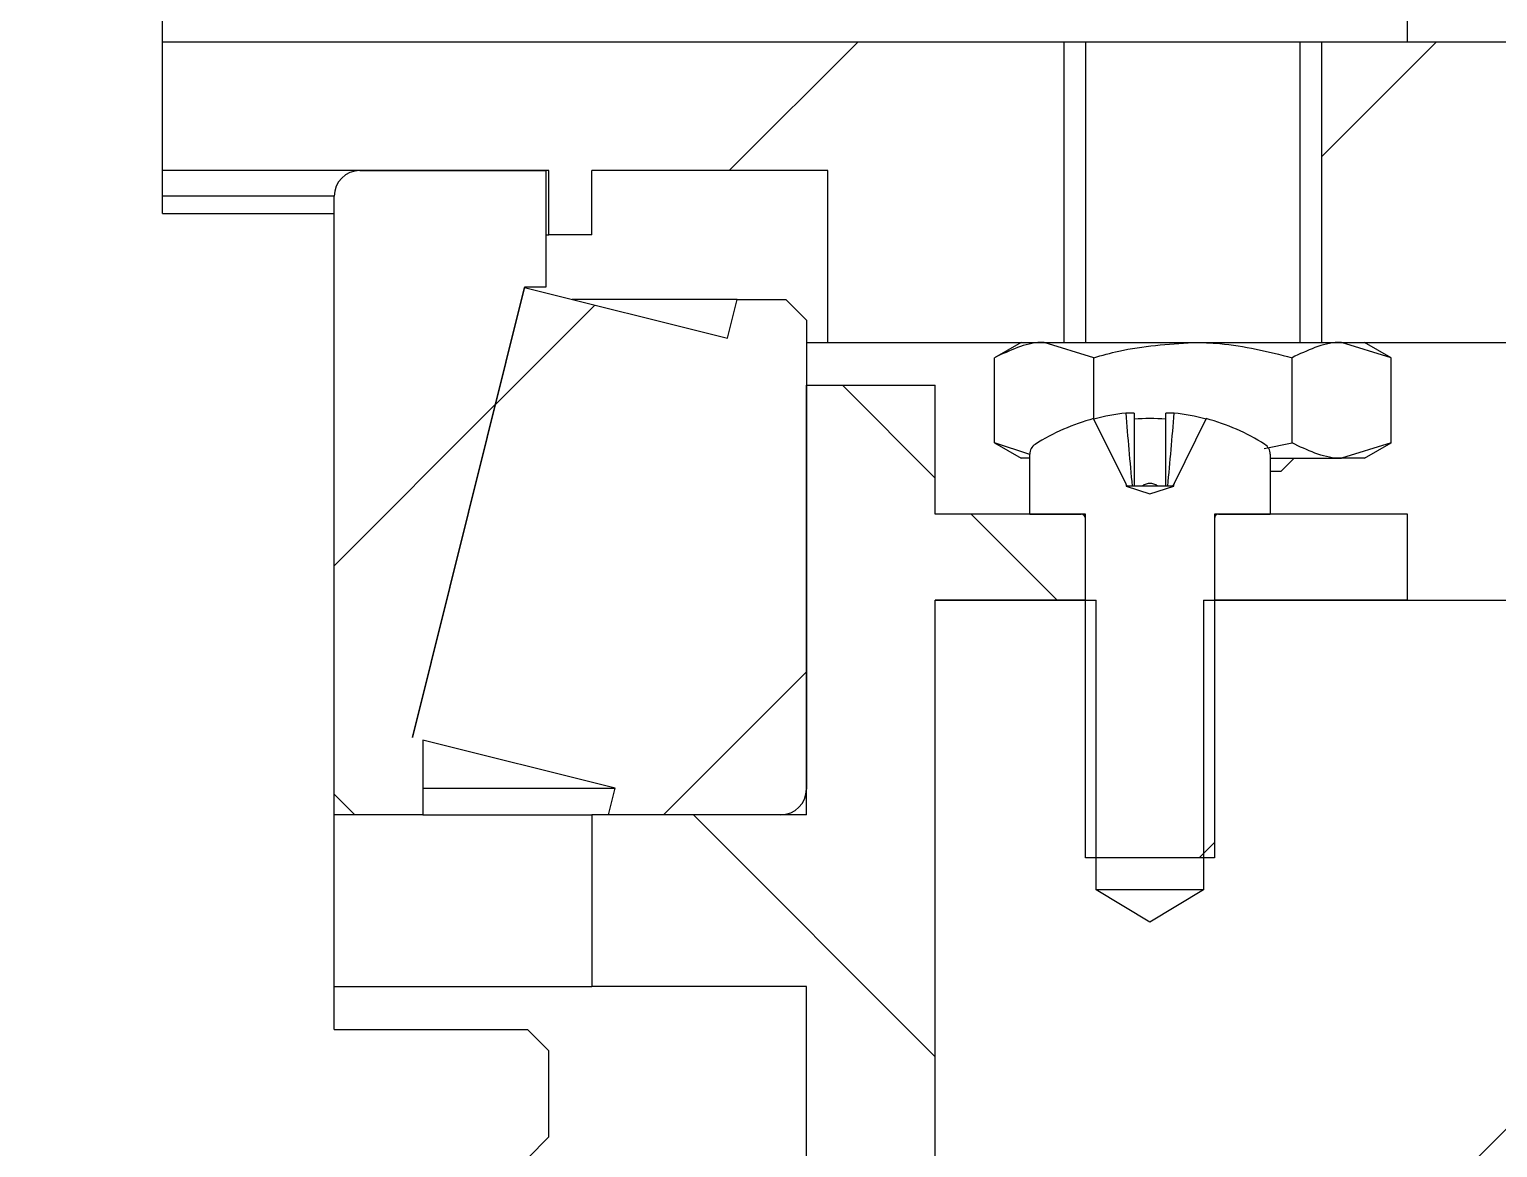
# Model space of a CAD drawing. Header units: millimetres. Extents: x -117 to 822, y -67 to 297.
# Drawn here: x 542.76 to 554.16, y 136.5 to 145.18 of the extents above; entities that cross this region are included whole.
import ezdxf

# ---------------------------------------------------------------- set-up
doc = ezdxf.new("R2010")
doc.units = ezdxf.units.MM
doc.layers.add('KHUNGTEN', color=7, linetype='Continuous', lineweight=35)
doc.layers.add('NETMANH', color=7, linetype='Continuous')

msp = doc.modelspace()

# ---------------------------------------------------------------- hatches: boundary and pattern name
at = {"layer": 'KHUNGTEN', "linetype": 'Continuous', "lineweight": 18}
h = msp.add_hatch(dxfattribs=at)
h.set_pattern_fill('ANSI32', color=256, style=0)
h.paths.add_polyline_path([(548.9618, 144.0843), (548.9618, 142.751), (550.7951, 142.751), (550.7951, 145.0843), (543.7951, 145.0843), (543.7951, 144.0843), (546.7951, 144.0843), (546.7951, 143.5843), (547.1285, 143.5843), (547.1285, 144.0843)], flags=0)
h = msp.add_hatch(dxfattribs=at)
h.set_pattern_fill('ANSI32', color=256, style=0)
h.paths.add_polyline_path([(552.7951, 145.0843), (552.7951, 142.751), (561.7951, 142.751), (561.7951, 145.0843)], flags=0)
h = msp.add_hatch(dxfattribs=at)
h.set_pattern_fill('ANSI31', color=256, style=0)
edge = h.paths.add_edge_path(flags=0)
edge.add_arc((548.5951, 139.2843), 0.2, 270, 360)
edge.add_line((548.7951, 139.2843), (548.7951, 142.9243))
edge.add_line((548.7951, 142.9243), (548.6351, 143.0843))
edge.add_line((548.6351, 143.0843), (548.2561, 143.0843))
edge.add_line((548.2561, 143.0843), (548.1812, 142.7839))
edge.add_line((548.1812, 142.7839), (546.6062, 143.1766))
edge.add_line((546.6062, 143.1766), (545.7357, 139.6854))
edge.add_line((545.7357, 139.6854), (545.7352, 139.6855))
edge.add_line((545.7352, 139.6855), (546.6062, 143.1785))
edge.add_line((546.6062, 143.1785), (546.7712, 143.1785))
edge.add_line((546.7712, 143.1785), (546.7712, 144.0843))
edge.add_line((546.7712, 144.0843), (545.3285, 144.0843))
edge.add_arc((545.3285, 143.8843), 0.2, 90, 180)
edge.add_line((545.1285, 143.8843), (545.1285, 139.2443))
edge.add_line((545.1285, 139.2443), (545.2885, 139.0843))
edge.add_line((545.2885, 139.0843), (545.8177, 139.0843))
edge.add_line((545.8177, 139.0843), (545.8177, 139.6629))
edge.add_line((545.8177, 139.6629), (547.3103, 139.2908))
edge.add_line((547.3103, 139.2908), (547.2588, 139.0843))
edge.add_line((547.2588, 139.0843), (548.5951, 139.0843))
h = msp.add_hatch(dxfattribs=at)
h.set_pattern_fill('ANSI32', color=256, angle=90, style=0)
h.paths.add_polyline_path([(548.7951, 136.0843), (549.7951, 136.0843), (549.7951, 140.751), (550.9618, 140.751), (550.9618, 141.4177), (549.7951, 141.4177), (549.7951, 142.4177), (548.7951, 142.4177), (548.7951, 139.0843), (547.1285, 139.0843), (547.1285, 137.751), (548.7951, 137.751)], flags=0)
h = msp.add_hatch(dxfattribs=at)
h.set_pattern_fill('ANSI31', color=256, style=0)
edge = h.paths.add_edge_path(flags=0)
edge.add_line((550.9618, 138.751), (551.9618, 138.751))
edge.add_line((551.9618, 138.751), (551.9618, 141.3843))
edge.add_arc((551.9951, 141.3843), 0.0333, 90, 180, ccw=False)
edge.add_line((551.9951, 141.4177), (552.3951, 141.4177))
edge.add_line((552.3951, 141.4177), (552.3951, 141.8832))
edge.add_arc((552.3051, 141.8832), 0.09, 0, 57.66397)
edge.add_arc((551.4618, 140.551), 1.6667, 57.66397, 74.78072)
edge.add_line((551.8993, 142.1592), (551.6487, 141.6565))
edge.add_line((551.6487, 141.6565), (551.6471, 141.6343))
edge.add_line((551.6471, 141.6343), (551.4618, 141.5741))
edge.add_line((551.4618, 141.5741), (551.2765, 141.6343))
edge.add_line((551.2765, 141.6343), (551.2749, 141.6565))
edge.add_line((551.2749, 141.6565), (551.0243, 142.1592))
edge.add_arc((551.4618, 140.551), 1.6667, 105.21928, 122.33603)
edge.add_arc((550.6185, 141.8832), 0.09, 122.33603, 180)
edge.add_line((550.5285, 141.8832), (550.5285, 141.4177))
edge.add_line((550.5285, 141.4177), (550.9285, 141.4177))
edge.add_arc((550.9285, 141.3843), 0.0333, 0, 90, ccw=False)
edge.add_line((550.9618, 141.3843), (550.9618, 138.751))
h = msp.add_hatch(dxfattribs=at)
h.set_pattern_fill('ANSI32', color=256, angle=90, style=0)
h.paths.add_polyline_path([(553.4618, 140.751), (553.4618, 141.4177), (551.9618, 141.4177), (551.9618, 140.751)], flags=0)
h = msp.add_hatch(dxfattribs=at)
h.set_pattern_fill('ANSI32', color=256, style=0)
h.paths.add_polyline_path([(551.8785, 138.5013), (551.4618, 138.251), (551.0451, 138.5013), (551.0451, 140.751), (549.7951, 140.751), (549.7951, 131.4177), (551.0451, 131.4177), (551.0451, 133.6673), (551.4618, 133.9177), (551.8785, 133.6673), (551.8785, 131.4177), (558.4618, 131.4177), (558.4618, 127.751), (560.1285, 127.751), (560.1285, 140.751), (551.8785, 140.751)], flags=0)

# ---------------------------------------------------------------- linework, layer by layer
at = {"color": 7, "linetype": 'Continuous', "lineweight": 25}
for p, q in [((543.7951, 143.751), (543.7951, 150.4177)), ((553.4618, 145.0843), (553.4618, 145.751)), ((543.7951, 144.0843), (543.7951, 145.0843)), ((543.7951, 145.0843), (550.7951, 145.0843)), ((550.7951, 142.751), (550.7951, 145.0843)), ((550.7951, 145.0843), (552.7951, 145.0843)), ((550.9618, 145.0843), (550.9618, 142.751)), ((552.6285, 142.751), (552.6285, 145.0843)), ((552.7951, 142.751), (552.7951, 145.0843)), ((552.7951, 145.0843), (561.7951, 145.0843)), ((546.7951, 144.0843), (543.7951, 144.0843)), ((545.3285, 144.0843), (546.7712, 144.0843)), ((546.7712, 144.0843), (546.7712, 143.1785)), ((546.7951, 143.5843), (546.7951, 144.0843)), ((548.9618, 144.0843), (547.1285, 144.0843)), ((547.1285, 143.5843), (547.1285, 144.0843)), ((548.9618, 142.751), (548.9618, 144.0843)), ((545.1285, 139.2443), (545.1285, 143.8843)), ((543.7951, 143.751), (545.1285, 143.751)), ((545.1285, 137.4177), (545.1285, 143.751)), ((546.7712, 143.5843), (546.7951, 143.5843)), ((547.1285, 143.5843), (546.7951, 143.5843)), ((546.6062, 143.1785), (545.7352, 139.6855)), ((545.7357, 139.6854), (546.6062, 143.1766)), ((546.6062, 143.1766), (546.6057, 143.1766)), ((546.7712, 143.1785), (546.6062, 143.1785)), ((546.6062, 143.1766), (548.1812, 142.7839)), ((548.2561, 143.0843), (546.9761, 143.0843)), ((548.1812, 142.7839), (548.2561, 143.0843)), ((548.2561, 143.0843), (548.6351, 143.0843)), ((548.6351, 143.0843), (548.7951, 142.9243)), ((548.7951, 142.9243), (548.7951, 139.2843)), ((548.7951, 142.751), (548.9618, 142.751)), ((548.9618, 142.751), (550.7951, 142.751)), ((550.4618, 142.751), (550.2555, 142.6319)), ((551.0253, 142.6319), (550.6404, 142.751)), ((550.7951, 142.751), (551.7951, 142.751)), ((551.7951, 142.751), (552.7951, 142.751)), ((552.7951, 142.751), (561.7951, 142.751)), ((553.3347, 142.6319), (552.9498, 142.751)), ((553.3347, 142.6319), (553.1285, 142.751)), ((550.2555, 141.9701), (550.2555, 142.6319)), ((551.0253, 142.1571), (551.0253, 142.6319)), ((552.5649, 141.9701), (552.5649, 142.6319)), ((553.3347, 141.9701), (553.3347, 142.6319)), ((548.7951, 139.0843), (548.7951, 142.4177)), ((548.7951, 142.4177), (549.7951, 142.4177)), ((549.7951, 141.4177), (549.7951, 142.4177)), ((551.2749, 141.6565), (551.0243, 142.1592)), ((551.3385, 142.2024), (551.2735, 142.2024)), ((551.3385, 142.2024), (551.3385, 141.6343)), ((551.65, 142.2024), (551.5851, 142.2024)), ((551.5851, 141.6343), (551.5851, 142.2024)), ((551.8993, 142.1592), (551.6487, 141.6565)), ((550.2555, 141.9701), (550.4618, 141.851)), ((550.529, 141.8795), (550.2555, 141.9701)), ((552.3489, 141.9278), (552.5649, 141.9701)), ((553.3347, 141.9701), (552.9498, 141.851)), ((553.1285, 141.851), (553.3347, 141.9701)), ((550.5285, 141.851), (550.4618, 141.851)), ((550.5285, 141.4177), (550.5285, 141.8832)), ((552.3951, 141.8832), (552.3951, 141.4177)), ((552.3951, 141.851), (552.9498, 141.851)), ((552.4801, 141.751), (552.5801, 141.851)), ((553.1285, 141.851), (552.9498, 141.851)), ((552.3951, 141.751), (552.4801, 141.751)), ((551.2749, 141.6565), (551.2765, 141.6343)), ((551.286, 141.6343), (551.2749, 141.6565)), ((551.2765, 141.6343), (551.4618, 141.5741)), ((551.286, 141.6343), (551.2765, 141.6343)), ((551.3235, 141.6343), (551.286, 141.6343)), ((551.3385, 141.6343), (551.3235, 141.6343)), ((551.4032, 141.6343), (551.3385, 141.6343)), ((551.5204, 141.6343), (551.4032, 141.6343)), ((551.4618, 141.5741), (551.6471, 141.6343)), ((551.5851, 141.6343), (551.5204, 141.6343)), ((551.6001, 141.6343), (551.5851, 141.6343)), ((551.6376, 141.6343), (551.6001, 141.6343)), ((551.6487, 141.6565), (551.6376, 141.6343)), ((551.6471, 141.6343), (551.6376, 141.6343)), ((551.6471, 141.6343), (551.6487, 141.6565)), ((550.9618, 141.4177), (549.7951, 141.4177)), ((550.5285, 141.4177), (550.9285, 141.4177)), ((550.9618, 140.751), (550.9618, 141.4177)), ((550.9618, 138.751), (550.9618, 141.3843)), ((551.9618, 141.4177), (551.9618, 140.751)), ((553.4618, 141.4177), (551.9618, 141.4177)), ((551.9618, 141.3843), (551.9618, 138.751)), ((551.9951, 141.4177), (552.3951, 141.4177)), ((553.4618, 140.751), (553.4618, 141.4177)), ((549.7951, 136.0843), (549.7951, 140.751)), ((550.9618, 140.751), (549.7951, 140.751)), ((553.4618, 140.751), (551.9618, 140.751)), ((545.7352, 139.6855), (545.7357, 139.6854)), ((547.3103, 139.2908), (545.8177, 139.6629)), ((545.8177, 139.6629), (545.8177, 139.0843)), ((545.2885, 139.0843), (545.1285, 139.2443)), ((545.8177, 139.2908), (547.3103, 139.2908)), ((547.2588, 139.0843), (547.3103, 139.2908)), ((545.2885, 139.0843), (545.1285, 139.0843)), ((545.8177, 139.0843), (545.2885, 139.0843)), ((545.8177, 139.0843), (547.1285, 139.0843)), ((547.1285, 139.0843), (547.1285, 137.751)), ((548.7951, 139.0843), (547.1285, 139.0843)), ((548.5951, 139.0843), (547.2588, 139.0843)), ((551.9618, 138.751), (550.9618, 138.751)), ((545.1285, 137.751), (547.1285, 137.751)), ((548.7951, 137.751), (547.1285, 137.751)), ((548.7951, 136.0843), (548.7951, 137.751)), ((545.1285, 137.4177), (546.6285, 137.4177)), ((546.6285, 137.4177), (546.7951, 137.251)), ((546.7951, 136.5843), (546.7951, 137.251)), ((546.7951, 136.5843), (546.6285, 136.4177))]:
    msp.add_line(p, q, dxfattribs=at)
at = {"color": 8, "linetype": 'Continuous', "lineweight": 25}
msp.add_line((545.1285, 143.8843), (543.7951, 143.8843), dxfattribs=at)
at = {"color": 7, "linetype": 'Continuous', "lineweight": 18}
msp.add_circle((541.7951, 138.7798), 16.7845, dxfattribs=at)
at = {"color": 7, "linetype": 'Continuous', "lineweight": 25}
for centre, radius, start, end in [((545.3285, 143.8843), 0.2, 90, 180), ((551.4618, 140.551), 1.6667, 105.21928, 122.33603), ((551.4618, 140.551), 1.6621, 96.50342, 105.18786), ((609.8686, 147.0649), 58.7965, 184.743777, 185.299481), ((551.4618, 140.3334), 1.8258, 86.1266, 93.8734), ((493.055, 147.0649), 58.7965, 354.700519, 355.256223), ((551.4618, 140.551), 1.6621, 74.81214, 83.49658), ((551.4618, 140.551), 1.6667, 57.66397, 74.78072), ((550.6185, 141.8832), 0.09, 122.33603, 180), ((552.3051, 141.8832), 0.09, 0, 57.66397), ((550.9285, 141.3843), 0.0333, 0, 90), ((551.9951, 141.3843), 0.0333, 90, 180), ((548.5951, 139.2843), 0.2, 270, 0)]:
    msp.add_arc(centre, radius, start, end, dxfattribs=at)
msp.add_ellipse((551.4618, 141.3278), major_axis=(0, 0.3287), ratio=0.4936535, start_param=5.9137723, end_param=6.6525983, dxfattribs=at)
for points, knots in [([(550.6404, 142.751), (550.6313, 142.7509), (550.5013, 142.7492), (550.374, 142.6884), (550.2555, 142.6319)], [0, 0, 0, 0, 0.0701852, 1, 1, 1, 1]), ([(551.0253, 142.6319), (551.09, 142.6499), (551.3409, 142.7197), (551.6016, 142.7376), (551.7951, 142.751)], [0, 0, 0, 0, 0.2575513, 1, 1, 1, 1]), ([(551.7951, 142.751), (551.8651, 142.7492), (552.1257, 142.7426), (552.3794, 142.6787), (552.5649, 142.6319)], [0, 0, 0, 0, 0.2686336, 1, 1, 1, 1]), ([(552.9498, 142.751), (552.9407, 142.7509), (552.8107, 142.7492), (552.6834, 142.6884), (552.5649, 142.6319)], [0, 0, 0, 0, 0.0701852, 1, 1, 1, 1]), ([(552.9498, 141.851), (552.9407, 141.8511), (552.8107, 141.8528), (552.6834, 141.9136), (552.5649, 141.9701)], [0, 0, 0, 0, 0.0701852, 1, 1, 1, 1])]:
    msp.add_open_spline(points, degree=3, knots=knots, dxfattribs=at)
at = {"layer": 'NETMANH', "linetype": 'Continuous', "lineweight": 25}
for p, q in [((549.7951, 131.4177), (549.7951, 140.751)), ((549.7951, 140.751), (551.0451, 140.751)), ((551.0451, 138.5013), (551.0451, 140.751)), ((551.8785, 140.751), (551.8785, 138.5013)), ((551.8785, 140.751), (560.1285, 140.751)), ((551.4618, 138.251), (551.0451, 138.5013)), ((551.8785, 138.5013), (551.0451, 138.5013)), ((551.8785, 138.5013), (551.4618, 138.251))]:
    msp.add_line(p, q, dxfattribs=at)

doc.saveas('drawing.dxf')
